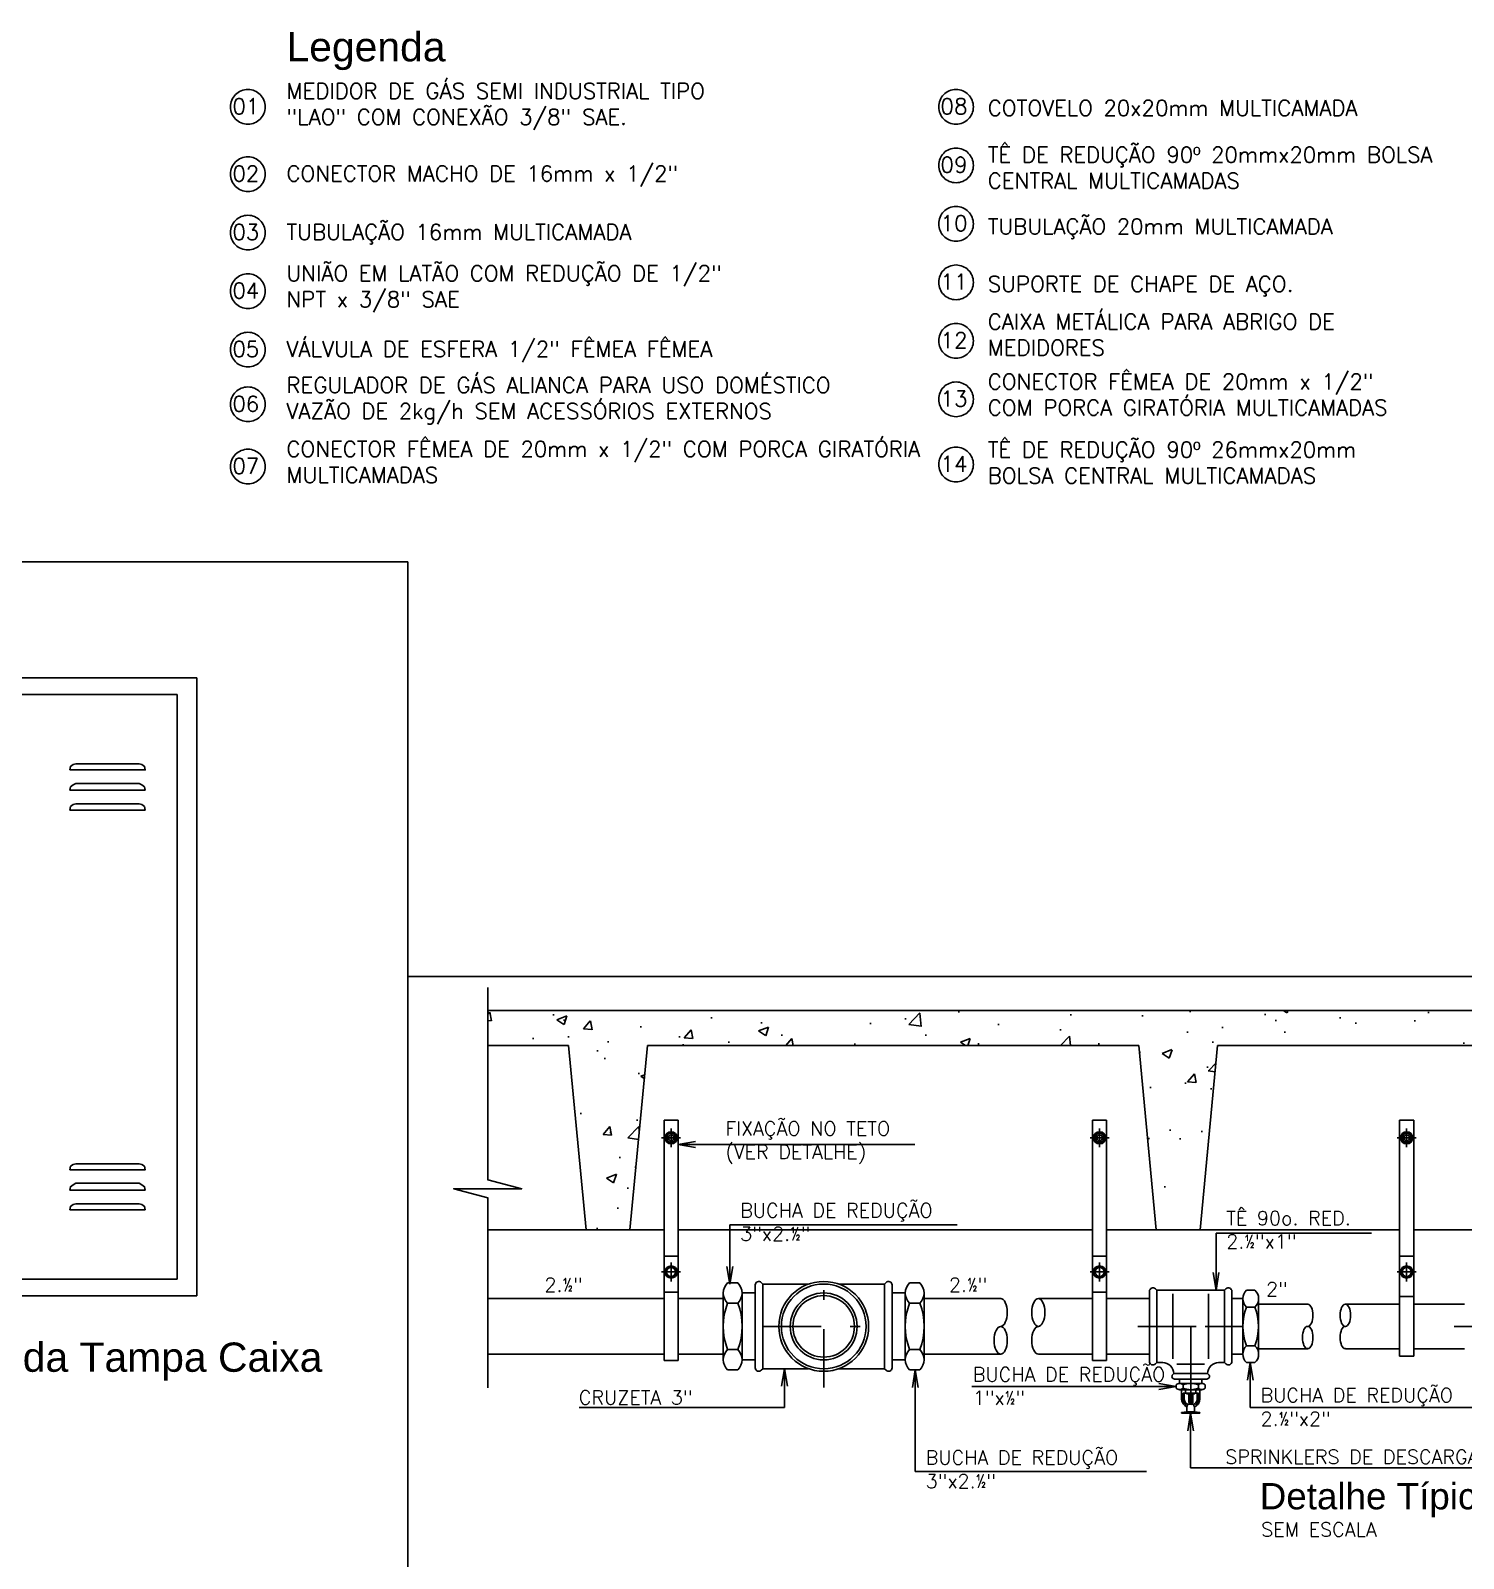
# Model space of a CAD drawing. Header units: millimetres. Extents: x 0 to 114, y 0 to 82.
# Drawn here: x 41.43 to 56.13, y 28.87 to 44.55 of the extents above; entities that cross this region are included whole.
import ezdxf

# ---------------------------------------------------------------- set-up
doc = ezdxf.new("R2010")
doc.units = ezdxf.units.MM
for name, pattern in [('ACAD_ISO14W100', [24, 12, -3, 0, -3, 0, -3, 0, -3]), ('CENTRO01', [8, 3, -1, 0, -1, 3]), ('DASHDOT', [1, 0.5, -0.25, 0, -0.25]), ('PHANTOM', [2.5, 1.25, -0.25, 0.25, -0.25, 0.25, -0.25])]:
    doc.linetypes.add(name, pattern=pattern)
for name, color, linetype in [('at_Solid', 7, 'Continuous'), ('CAR-01', 252, 'Continuous'), ('E-PAR-CENTRO', 7, 'CENTRO01'), ('E-PARAFUSO', 7, 'Continuous'), ('ELT-NORMO', 2, 'Continuous'), ('ESTRUTURA TETO', 8, 'Continuous'), ('FIXAÇÃO', 1, 'Continuous'), ('GAS', 1, 'ACAD_ISO14W100'), ('INC-DETALHES', 7, 'Continuous'), ('INC-DETALHES-TXT', 7, 'Continuous'), ('LEGENDA', 2, 'Continuous'), ('TE-INC', 7, 'Continuous'), ('TEXT-ISO', 2, 'Continuous'), ('tupy', 2, 'Continuous')]:
    doc.layers.add(name, color=color, linetype=linetype)
doc.styles.add('140-100', font='arial.ttf', dxfattribs={"height": 0.6})
doc.styles.add('140-50', font='arial.ttf', dxfattribs={"height": 0.3})
doc.styles.add('60-100', font='romans.shx', dxfattribs={"height": 0.16})
doc.styles.add('60-50', font='romans.shx', dxfattribs={"height": 0.08})
doc.styles.add('60-75', font='romans.shx', dxfattribs={"height": 0.12})
doc.styles.add('ROMANS', font='ROMANS.SHX', dxfattribs={"height": 0.15})
doc.dimstyles.new('SETAS75', dxfattribs={"dimtxt": 0.16, "dimasz": 0.15, "dimexe": 0.15, "dimexo": 0, "dimgap": 0.1, "dimtad": 1, "dimzin": 10, "dimdsep": 46, "dimtxsty": '60-100', "dimblk1": 'OPEN', "dimblk2": 'OPEN', "dimsah": 1, "dimcen": 0, "dimclrd": 8, "dimclre": 8, "dimclrt": 7, "dimadec": 0, "dimazin": 0, "dimtfac": 1, "dimtix": 1, "dimtmove": 2, "dimatfit": 3, "dimldrblk": 'OPEN', "dimfxl": 0.15, "dimtolj": 1, "dimtzin": 6, "dimarcsym": 0})

# ---------------------------------------------------------------- blocks, each defined once
blk = doc.blocks.new('_OPEN')
at = {"color": 0, "linetype": 'ByBlock'}
for p, q in [((-1, 0.167), (0, 0)), ((0, 0), (-1, -0.167)), ((0, 0), (-1, 0))]:
    blk.add_line(p, q, dxfattribs=at)
blk = doc.blocks.new('A$C078A322E')
at = {"layer": 'at_Solid', "color": 252}
for p, q in [((0.15, 3.938), (0.15, 3.96)), ((0.15, 3.873), (0.15, 3.906))]:
    blk.add_line(p, q, dxfattribs=at)
at = {"layer": 'INC-DETALHES', "color": 7}
for p, q in [((0, 4.755), (0, 0)), ((0, 4.755), (2.55, 4.755)), ((2.55, 4.755), (2.55, 0)), ((0.15, 4.628), (2.4, 4.628)), ((0.15, 4.628), (0.15, 0.128)), ((2.4, 4.628), (2.4, 0.128)), ((0.15, 0.128), (2.4, 0.128)), ((0, 0), (2.55, 0))]:
    blk.add_line(p, q, dxfattribs=at)
for points in [[(0.15, 4.628), (2.4, 4.628)], [(2.4, 4.628), (2.4, 0.128)], [(0.444, 4.094), (0.423, 4.089), (0.402, 4.073), (0.397, 4.047), (0.978, 4.047)], [(0.444, 4.094), (0.931, 4.094)], [(0.978, 4.047), (0.973, 4.073), (0.952, 4.089), (0.931, 4.094)], [(1.572, 4.047), (1.577, 4.073), (1.598, 4.089), (1.619, 4.094)], [(2.106, 4.094), (2.127, 4.089), (2.148, 4.073), (2.153, 4.047), (1.572, 4.047)], [(2.106, 4.094), (1.619, 4.094)], [(0.444, 3.942), (0.423, 3.932), (0.402, 3.916), (0.397, 3.89)], [(0.397, 3.89), (0.978, 3.89)], [(0.444, 3.942), (0.931, 3.942)], [(0.978, 3.89), (0.973, 3.916), (0.952, 3.932), (0.931, 3.942)], [(1.572, 3.89), (1.577, 3.916), (1.598, 3.932), (1.619, 3.942)], [(2.153, 3.89), (1.572, 3.89)], [(2.106, 3.942), (1.619, 3.942)], [(2.106, 3.942), (2.127, 3.932), (2.148, 3.916), (2.153, 3.89)], [(0.444, 3.785), (0.423, 3.78), (0.402, 3.764), (0.397, 3.738)], [(0.444, 3.785), (0.931, 3.785)], [(0.978, 3.738), (0.973, 3.764), (0.952, 3.78), (0.931, 3.785)], [(1.572, 3.738), (1.577, 3.764), (1.598, 3.78), (1.619, 3.785)], [(2.106, 3.785), (1.619, 3.785)], [(2.106, 3.785), (2.127, 3.78), (2.148, 3.764), (2.153, 3.738)], [(0.397, 3.738), (0.978, 3.738)], [(2.153, 3.738), (1.572, 3.738)], [(0.444, 1.017), (0.423, 1.012), (0.402, 0.997), (0.397, 0.97), (0.978, 0.97)], [(0.444, 1.017), (0.931, 1.017)], [(0.978, 0.97), (0.973, 0.997), (0.952, 1.012), (0.931, 1.017)], [(1.572, 0.97), (1.577, 0.997), (1.598, 1.012), (1.619, 1.017)], [(2.106, 1.017), (2.127, 1.012), (2.148, 0.997), (2.153, 0.97), (1.572, 0.97)], [(2.106, 1.017), (1.619, 1.017)], [(0.444, 0.866), (0.423, 0.855), (0.402, 0.84), (0.397, 0.813)], [(0.444, 0.866), (0.931, 0.866)], [(0.978, 0.813), (0.973, 0.84), (0.952, 0.855), (0.931, 0.866)], [(1.572, 0.813), (1.577, 0.84), (1.598, 0.855), (1.619, 0.866)], [(2.106, 0.866), (1.619, 0.866)], [(2.106, 0.866), (2.127, 0.855), (2.148, 0.84), (2.153, 0.813)], [(0.397, 0.813), (0.978, 0.813)], [(0.444, 0.709), (0.423, 0.703), (0.402, 0.688), (0.397, 0.662)], [(0.444, 0.709), (0.931, 0.709)], [(0.978, 0.662), (0.973, 0.688), (0.952, 0.703), (0.931, 0.709)], [(2.153, 0.813), (1.572, 0.813)], [(1.572, 0.662), (1.577, 0.688), (1.598, 0.703), (1.619, 0.709)], [(2.106, 0.709), (1.619, 0.709)], [(2.106, 0.709), (2.127, 0.703), (2.148, 0.688), (2.153, 0.662)], [(0.397, 0.662), (0.978, 0.662)], [(2.153, 0.662), (1.572, 0.662)], [(0.15, 0.128), (2.4, 0.128)]]:
    blk.add_lwpolyline(points, dxfattribs=at)
at = {"layer": 'INC-DETALHES', "color": 252}
for points in [[(0.155, 3.875), (0.155, 3.901), (0.229, 3.901)], [(0.155, 3.781), (0.229, 3.781), (0.229, 3.901)], [(0.16, 3.907), (0.166, 3.907), (0.166, 3.912)], [(0.16, 3.907), (0.16, 3.901)], [(0.192, 3.938), (0.171, 3.933), (0.166, 3.917)], [(0.166, 3.917), (0.166, 3.912)], [(0.166, 3.912), (0.181, 3.912)], [(0.166, 3.901), (0.166, 3.76)], [(0.192, 3.933), (0.176, 3.927), (0.171, 3.917)], [(0.171, 3.917), (0.171, 3.907)], [(0.171, 3.901), (0.171, 3.76)], [(0.176, 3.88), (0.176, 3.797)], [(0.192, 3.922), (0.181, 3.922), (0.181, 3.917)], [(0.181, 3.917), (0.181, 3.912)], [(0.181, 3.912), (0.181, 3.907), (0.187, 3.907)], [(0.181, 3.901), (0.181, 3.76)], [(0.187, 3.907), (0.187, 3.901)], [(0.218, 3.938), (0.192, 3.938)], [(0.218, 3.933), (0.192, 3.933)], [(0.218, 3.922), (0.192, 3.922)], [(0.218, 3.938), (0.218, 3.922)], [(0.229, 3.901), (0.229, 3.781)], [(0.202, 3.875), (0.155, 3.875)], [(0.155, 3.807), (0.202, 3.807), (0.202, 3.875)], [(0.155, 3.807), (0.155, 3.781)], [(0.16, 3.875), (0.16, 3.807)], [(0.202, 3.828), (0.218, 3.828), (0.229, 3.844), (0.218, 3.859), (0.202, 3.859), (0.192, 3.844), (0.202, 3.828)], [(0.202, 3.875), (0.202, 3.807)], [(0.218, 3.844), (0.218, 3.849), (0.208, 3.849), (0.202, 3.849), (0.202, 3.844), (0.202, 3.833), (0.208, 3.833), (0.218, 3.833), (0.218, 3.844)], [(0.166, 3.76), (0.171, 3.744)], [(0.166, 3.76), (0.181, 3.76)], [(0.181, 3.76), (0.176, 3.744), (0.171, 3.744)], [(0.15, 2.341), (0.15, 2.368), (0.229, 2.368)], [(0.155, 2.373), (0.16, 2.373), (0.16, 2.378)], [(0.155, 2.373), (0.155, 2.368)], [(0.187, 2.404), (0.171, 2.399), (0.16, 2.383)], [(0.16, 2.383), (0.16, 2.378)], [(0.16, 2.378), (0.181, 2.378)], [(0.16, 2.368), (0.16, 2.226)], [(0.187, 2.399), (0.176, 2.394), (0.171, 2.383)], [(0.171, 2.383), (0.171, 2.373)], [(0.171, 2.368), (0.171, 2.226)], [(0.187, 2.389), (0.181, 2.389), (0.181, 2.383)], [(0.181, 2.383), (0.181, 2.378)], [(0.181, 2.378), (0.181, 2.373)], [(0.181, 2.373), (0.187, 2.373), (0.187, 2.368)], [(0.181, 2.368), (0.181, 2.226)], [(0.213, 2.404), (0.187, 2.404)], [(0.213, 2.399), (0.187, 2.399)], [(0.213, 2.389), (0.187, 2.389)], [(0.213, 2.404), (0.213, 2.389)], [(0.223, 2.368), (0.223, 2.252)], [(0.229, 2.368), (0.229, 2.252)], [(0.202, 2.341), (0.15, 2.341)], [(0.15, 2.279), (0.202, 2.279), (0.202, 2.341)], [(0.15, 2.279), (0.15, 2.252)], [(0.229, 2.252), (0.15, 2.252)], [(0.155, 2.341), (0.155, 2.279)], [(0.176, 2.347), (0.176, 2.268)], [(0.197, 2.294), (0.218, 2.294), (0.223, 2.31), (0.218, 2.326), (0.197, 2.326), (0.192, 2.31), (0.197, 2.294)], [(0.197, 2.341), (0.197, 2.279)], [(0.218, 2.31), (0.213, 2.315), (0.208, 2.315), (0.202, 2.315), (0.197, 2.31), (0.202, 2.305), (0.208, 2.3), (0.213, 2.305), (0.218, 2.31)], [(0.16, 2.226), (0.171, 2.211), (0.181, 2.226)], [(0.16, 2.226), (0.181, 2.226)], [(0.171, 2.211), (0.176, 2.211)], [(0.15, 0.808), (0.15, 0.834), (0.229, 0.834)], [(0.155, 0.84), (0.16, 0.84), (0.16, 0.845)], [(0.155, 0.84), (0.155, 0.834)], [(0.187, 0.871), (0.171, 0.866), (0.16, 0.85)], [(0.16, 0.85), (0.16, 0.845)], [(0.16, 0.845), (0.181, 0.845)], [(0.16, 0.834), (0.16, 0.693)], [(0.187, 0.866), (0.176, 0.86), (0.171, 0.85)], [(0.171, 0.85), (0.171, 0.84)], [(0.171, 0.834), (0.171, 0.693)], [(0.187, 0.855), (0.181, 0.855), (0.181, 0.85)], [(0.181, 0.85), (0.181, 0.845)], [(0.181, 0.845), (0.181, 0.84)], [(0.181, 0.84), (0.187, 0.84), (0.187, 0.834)], [(0.181, 0.834), (0.181, 0.693)], [(0.213, 0.871), (0.187, 0.871)], [(0.213, 0.866), (0.187, 0.866)], [(0.213, 0.855), (0.187, 0.855)], [(0.213, 0.871), (0.213, 0.855)], [(0.223, 0.834), (0.223, 0.719)], [(0.229, 0.834), (0.229, 0.719)], [(0.202, 0.808), (0.15, 0.808)], [(0.15, 0.745), (0.202, 0.745), (0.202, 0.808)], [(0.15, 0.745), (0.15, 0.719)], [(0.229, 0.719), (0.15, 0.719)], [(0.155, 0.808), (0.155, 0.745)], [(0.176, 0.813), (0.176, 0.735)], [(0.197, 0.761), (0.218, 0.761), (0.223, 0.777), (0.218, 0.792), (0.197, 0.792), (0.192, 0.777), (0.197, 0.761)], [(0.197, 0.808), (0.197, 0.745)], [(0.218, 0.777), (0.213, 0.782), (0.208, 0.782), (0.202, 0.782), (0.197, 0.777), (0.202, 0.771), (0.208, 0.766), (0.213, 0.771), (0.218, 0.777)], [(0.16, 0.693), (0.171, 0.677), (0.181, 0.693)], [(0.16, 0.693), (0.181, 0.693)], [(0.171, 0.677), (0.176, 0.677)]]:
    blk.add_lwpolyline(points, dxfattribs=at)
at = {"layer": 'INC-DETALHES-TXT', "color": 7}
for s, height, style, p in [('Vista Frontal da Tampa Caixa', 0.225, '140-100', (-0.641, -0.584)), ('Vista Frontal da Tampa Caixa', 0.225, '140-100', (-0.641, -0.584)), ('SEM ESCALA', 0.12, '60-50', (-0.6, -0.833))]:
    blk.add_text(s, height=height, dxfattribs=dict(at, style=style)).set_placement(p)
blk = doc.blocks.new('A$C4E7D4972')
h = blk.add_hatch()
h.set_pattern_fill('ANSI31', color=252, scale=0.00625, style=0)
h.set_pattern_definition([(45, (29.185095, -91.9724858), (-0.000552427173, 0.000552427173), [])])
h.paths.add_polyline_path([(6.027, -0.052), (5.995, -0.052), (5.995, -0.127, 0.30777), (6.005, -0.141), (6.017, -0.141, 0.30777), (6.027, -0.127)])
at = {"layer": 'ESTRUTURA TETO'}
h = blk.add_hatch(dxfattribs=at)
h.set_pattern_fill('AR-CONC', color=252, scale=0.12, style=0)
h.set_pattern_definition([(50, (-340.7636, -1037.58836), (0.8607122, -0.07530256), [0.09, -0.99]), (355, (-340.7636, -1037.5884), (-0.1665016, 0.90263056), [0.072, -0.792]), (100.4514, (-340.6919, -1037.5946), (0.69421126, 0.82732745), [0.0764882, -0.8413705]), (46.1842, (-340.7636, -1037.3484), (1.2806893, -0.1986228), [0.135, -1.485]), (96.6356, (-340.6569, -1037.3649), (1.1215952, 1.1689414), [0.1147323, -1.2620556]), (351.1842, (-340.7636, -1037.3484), (1.1215943, 1.1689423), [0.108, -1.188]), (21, (-340.6436, -1037.40836), (0.71628846, -0.48314267), [0.09, -0.99]), (326, (-340.6436, -1037.4084), (0.2919784, 0.87018005), [0.072, -0.792]), (71.4514, (-340.5839, -1037.4486), (1.00826715, 0.3870366), [0.0764882, -0.8413705]), (37.5, (-340.7636, -1037.58836), (0.01459183, 0.399472625), [0, -0.7824, 0, -0.804, 0, -0.795]), (7.5, (-340.7636, -1037.58836), (0.31568344, 0.47329405), [0, -0.4584, 0, -0.7644, 0, -0.303]), (327.5, (-341.0312, -1037.58836), (0.64058692, -0.02706585), [0, -0.3, 0, -0.936, 0, -1.242]), (317.5, (-341.1512, -1037.58836), (0.6998234, 0.12012598), [0, -0.39, 0, -0.6216, 0, -0.882])])
h.paths.add_polyline_path([(0, 3.225), (0, 2.925), (0.69, 2.925), (0.84, 1.35), (1.215, 1.35), (1.365, 2.925), (5.565, 2.925), (5.715, 1.35), (6.09, 1.35), (6.24, 2.925), (10.44, 2.925), (10.59, 1.35), (10.965, 1.35), (11.115, 2.925), (15.315, 2.925), (15.465, 1.35), (15.84, 1.35), (15.99, 2.925), (19.702, 2.925), (19.702, 3.225)])
at = {"color": 252}
for p, q in [((5.944, 0.025), (5.944, -0.004)), ((6.01, 0.108), (6.01, -0.099)), ((6.076, 0.025), (6.076, -0.004)), ((5.931, -0.016), (6.088, -0.016)), ((5.931, -0.016), (5.931, -0.093)), ((5.944, -0.047), (5.944, -0.093)), ((5.944, -0.047), (6.075, -0.047)), ((5.953, -0.047), (5.953, -0.093)), ((5.965, -0.016), (5.965, -0.047)), ((5.973, -0.047), (5.973, -0.052)), ((5.973, -0.052), (6.046, -0.052)), ((5.995, -0.052), (5.995, -0.127)), ((6.027, -0.052), (6.027, -0.127)), ((6.046, -0.047), (6.046, -0.052)), ((6.054, -0.016), (6.054, -0.047)), ((6.066, -0.047), (6.066, -0.093)), ((6.075, -0.047), (6.075, -0.093))]:
    blk.add_line(p, q, dxfattribs=at)
at = {"color": 7}
blk.add_line((6.088, -0.016), (6.088, -0.093), dxfattribs=at)
at = {"color": 252}
for centre, radius, start, end in [((6.01, -0.093), 0.0781, 180, 246.2777), ((6.01, -0.094), 0.0662, 179.5965, 232.6955), ((6.01, -0.093), 0.0563, 180, 244.42), ((6.01, -0.093), 0.0563, 295.288, 0), ((6.01, -0.093), 0.0781, 293.4342, 0), ((6.009, -0.094), 0.0662, 309.3762, 0.4035)]:
    blk.add_arc(centre, radius, start, end, dxfattribs=at)
at = {"layer": 'E-PAR-CENTRO', "color": 252}
for p, q in [((1.486, 2.137), (1.648, 2.137)), ((1.567, 2.057), (1.567, 2.218)), ((5.151, 2.137), (5.312, 2.137)), ((5.231, 2.057), (5.231, 2.218)), ((7.776, 2.137), (7.937, 2.137)), ((7.856, 2.057), (7.856, 2.218)), ((1.567, 0.909), (1.567, 1.071)), ((5.231, 0.909), (5.231, 1.071)), ((7.856, 0.909), (7.856, 1.071)), ((1.486, 0.99), (1.648, 0.99)), ((5.151, 0.99), (5.312, 0.99)), ((7.776, 0.99), (7.937, 0.99))]:
    blk.add_line(p, q, dxfattribs=at)
at = {"layer": 'E-PARAFUSO', "color": 252}
for p, q in [((1.545, 2.176), (1.522, 2.137)), ((1.522, 2.137), (1.545, 2.099)), ((1.59, 2.176), (1.545, 2.176)), ((1.545, 2.099), (1.59, 2.099)), ((1.612, 2.137), (1.59, 2.176)), ((1.59, 2.099), (1.612, 2.137))]:
    blk.add_line(p, q, dxfattribs=at)
for points in [[(5.186, 2.137), (5.209, 2.099), (5.254, 2.099), (5.276, 2.137), (5.254, 2.176), (5.209, 2.176)], [(7.811, 2.137), (7.834, 2.099), (7.879, 2.099), (7.901, 2.137), (7.879, 2.176), (7.834, 2.176)], [(1.522, 0.99), (1.545, 0.951), (1.59, 0.951), (1.612, 0.99), (1.59, 1.029), (1.545, 1.029)], [(5.186, 0.99), (5.209, 0.951), (5.254, 0.951), (5.276, 0.99), (5.254, 1.029), (5.209, 1.029)], [(7.811, 0.99), (7.834, 0.951), (7.879, 0.951), (7.901, 0.99), (7.879, 1.029), (7.834, 1.029)]]:
    blk.add_lwpolyline(points, close=True, dxfattribs=at)
for centre, radius in [((1.567, 2.137), 0.0525), ((1.567, 2.137), 0.039), ((5.231, 2.137), 0.0525), ((5.231, 2.137), 0.039), ((7.856, 2.137), 0.0525), ((7.856, 2.137), 0.039), ((1.567, 0.99), 0.0525), ((1.567, 0.99), 0.039), ((5.231, 0.99), 0.0525), ((5.231, 0.99), 0.039), ((7.856, 0.99), 0.0525), ((7.856, 0.99), 0.039)]:
    blk.add_circle(centre, radius, dxfattribs=at)
at = {"layer": 'ELT-NORMO', "color": 7}
for p, q in [((5.931, -0.211), (5.978, -0.204)), ((5.931, -0.211), (6.087, -0.211)), ((5.931, -0.211), (5.931, -0.218)), ((5.931, -0.218), (6.087, -0.218)), ((5.948, -0.211), (5.948, -0.218)), ((5.973, -0.211), (5.973, -0.218)), ((5.978, -0.204), (5.978, -0.164)), ((5.978, -0.204), (6.041, -0.204)), ((5.988, -0.141), (6.031, -0.141)), ((5.997, -0.211), (5.997, -0.218)), ((6.021, -0.211), (6.021, -0.218)), ((6.041, -0.204), (6.041, -0.164)), ((6.087, -0.211), (6.041, -0.204)), ((6.045, -0.211), (6.045, -0.218)), ((6.069, -0.211), (6.069, -0.218)), ((6.087, -0.211), (6.087, -0.218))]:
    blk.add_line(p, q, dxfattribs=at)
for centre, radius, start, end in [((6.011, -0.127), 0.0156, 180, 248.4272), ((6.011, -0.127), 0.0156, 291.5728, 0), ((6.009, -0.164), 0.0312, 133.6223, 180), ((6.009, -0.164), 0.0312, 0, 46.3777)]:
    blk.add_arc(centre, radius, start, end, dxfattribs=at)
at = {"layer": 'ESTRUTURA TETO', "color": 252}
for p, q in [((19.702, 3.225), (0, 3.225)), ((0, 2.925), (0.69, 2.925)), ((0.69, 2.925), (0.84, 1.35)), ((1.215, 1.35), (1.365, 2.925)), ((1.365, 2.925), (5.565, 2.925)), ((5.565, 2.925), (5.715, 1.35)), ((6.09, 1.35), (6.24, 2.925)), ((6.24, 2.925), (10.44, 2.925)), ((0, 1.35), (0.84, 1.35)), ((0.84, 1.35), (1.215, 1.35)), ((1.215, 1.35), (1.507, 1.35)), ((1.627, 1.35), (5.171, 1.35)), ((5.291, 1.35), (5.715, 1.35)), ((5.715, 1.35), (6.09, 1.35)), ((6.09, 1.35), (7.796, 1.35)), ((7.916, 1.35), (10.225, 1.35))]:
    blk.add_line(p, q, dxfattribs=at)
blk.add_lwpolyline([(0, 0), (0, 1.624), (-0.291, 1.702), (0.291, 1.702), (0, 1.779), (0, 3.422)], dxfattribs=at)
at = {"layer": 'FIXAÇÃO', "color": 252}
for p, q in [((1.507, 0.232), (1.507, 2.287)), ((1.627, 2.287), (1.507, 2.287)), ((1.627, 0.232), (1.627, 2.287)), ((5.171, 0.232), (5.171, 2.287)), ((5.291, 2.287), (5.171, 2.287)), ((5.291, 0.232), (5.291, 2.287)), ((7.796, 0.27), (7.796, 2.287)), ((7.916, 2.287), (7.796, 2.287)), ((7.916, 0.27), (7.916, 2.287)), ((1.507, 1.126), (1.627, 1.126)), ((5.171, 1.126), (5.291, 1.126)), ((7.796, 1.126), (7.916, 1.126)), ((1.507, 0.817), (1.627, 0.817)), ((5.171, 0.817), (5.291, 0.817)), ((7.796, 0.78), (7.916, 0.78)), ((7.796, 0.27), (7.916, 0.27)), ((1.507, 0.232), (1.627, 0.232)), ((5.171, 0.232), (5.291, 0.232))]:
    blk.add_line(p, q, dxfattribs=at)
for centre in [(1.567, 2.137), (5.231, 2.137), (7.856, 2.137)]:
    blk.add_circle(centre, 0.0249, dxfattribs=at)
at = {"layer": 'tupy', "color": 252, "linetype": 'DASHDOT'}
for p, q in [((2.872, 0.002), (2.872, 1.048)), ((2.349, 0.525), (3.394, 0.525)), ((5.557, 0.525), (6.462, 0.525)), ((6.01, 0.525), (6.01, 0.012)), ((8.262, 0.525), (9.007, 0.525))]:
    blk.add_line(p, q, dxfattribs=at)
at = {"layer": 'tupy', "color": 7}
for p, q in [((2.013, 0.815), (2.013, 0.234)), ((2.137, 0.896), (2.05, 0.896)), ((2.174, 0.815), (2.174, 0.234)), ((2.174, 0.239), (2.174, 0.811)), ((2.352, 0.886), (2.352, 0.163)), ((3.392, 0.163), (3.392, 0.886)), ((3.606, 0.896), (3.693, 0.896)), ((3.73, 0.815), (3.73, 0.234)), ((5.72, 0.835), (5.72, 0.215)), ((5.72, 0.835), (6.299, 0.835)), ((6.299, 0.215), (6.299, 0.835)), ((6.487, 0.834), (6.559, 0.834)), ((1.507, 0.763), (0, 0.763)), ((0, 0.287), (0, 0.763)), ((2.013, 0.763), (1.627, 0.763)), ((3.606, 0.723), (3.693, 0.723)), ((3.73, 0.763), (4.385, 0.763)), ((4.707, 0.763), (5.171, 0.763)), ((5.291, 0.763), (5.657, 0.763)), ((6.456, 0.767), (6.456, 0.283)), ((6.456, 0.287), (6.456, 0.763)), ((6.59, 0.767), (6.59, 0.283)), ((6.59, 0.715), (7.01, 0.715)), ((7.332, 0.715), (7.796, 0.715)), ((7.916, 0.715), (8.35, 0.715)), ((1.507, 0.287), (0, 0.287)), ((2.013, 0.287), (1.627, 0.287)), ((3.606, 0.327), (3.693, 0.327)), ((3.73, 0.287), (4.385, 0.287)), ((4.707, 0.287), (5.171, 0.287)), ((5.291, 0.287), (5.657, 0.287)), ((6.59, 0.334), (7.01, 0.334)), ((7.332, 0.334), (7.796, 0.334)), ((7.916, 0.334), (8.35, 0.334)), ((2.137, 0.154), (2.05, 0.154)), ((3.606, 0.154), (3.693, 0.154)), ((6.487, 0.216), (6.559, 0.216)), ((5.865, 0.122), (6.154, 0.122)), ((5.886, 0.025), (5.886, -0.004)), ((6.106, 0.037), (5.913, 0.037)), ((5.914, 0.037), (6.105, 0.037)), ((6.133, 0.025), (6.133, -0.004)), ((6.106, -0.016), (5.913, -0.016))]:
    blk.add_line(p, q, dxfattribs=at)
at = {"layer": 'tupy'}
blk.add_line((3.569, 0.815), (3.569, 0.234), dxfattribs=at)
at = {"layer": 'tupy', "color": 252}
for p, q in [((3.569, 0.239), (3.569, 0.811)), ((2.137, 0.723), (2.05, 0.723)), ((6.487, 0.69), (6.559, 0.69)), ((2.137, 0.327), (2.05, 0.327)), ((6.487, 0.36), (6.559, 0.36))]:
    blk.add_line(p, q, dxfattribs=at)
at = {"layer": 'tupy', "color": 252, "linetype": 'PHANTOM'}
for p, q in [((5.557, 0.525), (5.886, 0.525)), ((6.462, 0.525), (6.133, 0.525)), ((8.262, 0.525), (8.545, 0.525)), ((6.01, 0.012), (6.01, 0.217))]:
    blk.add_line(p, q, dxfattribs=at)
at = {"layer": 'tupy', "color": 7}
for points in [[(2.174, 0.239), (2.287, 0.239), (2.287, 0.811), (2.174, 0.811)], [(2.742, 0.886), (2.352, 0.886)], [(3.392, 0.886), (3.001, 0.886)], [(3.569, 0.239), (3.457, 0.239), (3.457, 0.811), (3.569, 0.811)], [(6.456, 0.287), (6.362, 0.287), (6.362, 0.763), (6.456, 0.763)], [(2.352, 0.163), (2.742, 0.163)], [(3.001, 0.163), (3.392, 0.163)], [(5.914, 0.037), (5.914, 0.075), (6.105, 0.075), (6.105, 0.037)]]:
    blk.add_lwpolyline(points, dxfattribs=at)
for points in [[(2.352, 0.886), (2.338, 0.9, 0.668179), (2.287, 0.879), (2.287, 0.171, 0.668179), (2.338, 0.15), (2.352, 0.163)], [(3.392, 0.163), (3.405, 0.15, 0.668179), (3.457, 0.171), (3.457, 0.879, 0.668179), (3.405, 0.9), (3.392, 0.886)], [(5.72, 0.835), (5.708, 0.846, 0.668179), (5.657, 0.825), (5.657, 0.225, 0.668179), (5.708, 0.204), (5.72, 0.215)], [(6.299, 0.215), (6.311, 0.204, 0.668179), (6.362, 0.225), (6.362, 0.825, 0.668179), (6.311, 0.846), (6.299, 0.835)], [(5.865, 0.122, 0.414214), (5.771, 0.215), (5.72, 0.215)], [(6.299, 0.215), (6.248, 0.215, 0.414214), (6.154, 0.122, 0.414214)], [(5.865, 0.122), (5.856, 0.113, 0.668179), (5.872, 0.075), (6.147, 0.075, 0.668179), (6.163, 0.113), (6.154, 0.122)]]:
    blk.add_lwpolyline(points, format="xyb", dxfattribs=at)
at = {"layer": 'tupy', "color": 252, "linetype": 'PHANTOM'}
for points in [[(5.857, 0.802), (5.857, 0.248)], [(6.162, 0.248), (6.162, 0.802)], [(5.892, 0.201), (6.127, 0.201)]]:
    blk.add_lwpolyline(points, dxfattribs=at)
at = {"layer": 'tupy', "color": 7}
blk.add_circle((2.872, 0.525), 0.384, dxfattribs=at)
at = {"layer": 'tupy', "color": 252}
for radius in [0.362, 0.286, 0.263]:
    blk.add_circle((2.872, 0.525), radius, dxfattribs=at)
at = {"layer": 'tupy', "color": 7}
for centre, radius, start, end in [((2.132, 0.81), 0.119, 133.4424, 226.5576), ((2.055, 0.81), 0.119, 313.4424, 46.5576), ((3.688, 0.81), 0.119, 133.4424, 226.5576), ((3.611, 0.81), 0.119, 313.4424, 46.5576), ((6.555, 0.762), 0.0994, 133.4424, 226.5576), ((6.491, 0.762), 0.0994, 313.4424, 46.5576), ((2.56, 0.525), 0.547, 158.7607, 201.2393), ((1.628, 0.525), 0.547, 338.7607, 21.2393), ((4.116, 0.525), 0.547, 158.7607, 201.2393), ((3.184, 0.525), 0.547, 338.7607, 21.2393), ((6.911, 0.525), 0.455, 158.7607, 201.2393), ((6.134, 0.525), 0.455, 338.7607, 21.2393), ((2.132, 0.24), 0.119, 133.4424, 226.5576), ((2.055, 0.24), 0.119, 313.4424, 46.5576), ((3.688, 0.24), 0.119, 133.4424, 226.5576), ((3.611, 0.24), 0.119, 313.4424, 46.5576), ((6.555, 0.288), 0.0994, 133.4424, 226.5576), ((6.491, 0.288), 0.0994, 313.4424, 46.5576), ((5.915, -0.002), 0.0398, 43.4424, 136.5576), ((6.01, -0.145), 0.182, 68.7607, 111.2393), ((6.104, -0.002), 0.0398, 43.4424, 136.5576), ((5.915, 0.024), 0.0398, 223.4424, 316.5576), ((6.01, 0.166), 0.182, 248.7607, 291.2393), ((6.104, 0.024), 0.0398, 223.4424, 316.5576)]:
    blk.add_arc(centre, radius, start, end, dxfattribs=at)
for centre, major_axis in [((4.385, 0.644), (0, 0.119)), ((7.01, 0.62), (0, 0.0952)), ((4.707, 0.406), (0, -0.119)), ((7.332, 0.43), (0, -0.0952))]:
    blk.add_ellipse(centre, major_axis=major_axis, ratio=0.470844, start_param=3.141593, end_param=6.283185, dxfattribs=at)
for centre, major_axis in [((4.707, 0.644), (0, -0.119)), ((7.332, 0.62), (0, -0.0952)), ((4.385, 0.406), (0, 0.119)), ((7.01, 0.43), (0, 0.0952))]:
    blk.add_ellipse(centre, major_axis=major_axis, ratio=0.470844, dxfattribs=at)
at = {"color": 7, "style": '60-75'}
for s, p in [('2.½"', (0.484, 0.821)), ('2.½"', (3.943, 0.821)), ('2"', (6.654, 0.783)), ('CRUZETA 3"', (0.778, -0.144)), ('SPRINKLERS DE DESCARGA 1/2"', (6.305, -0.651)), ('SEM ESCALA', (6.612, -1.272))]:
    blk.add_text(s, height=0.12, dxfattribs=at).set_placement(p)
at = {"color": 7, "char_height": 0.12, "attachment_point": 1, "style": '60-75'}
for s, insert, width in [('FIXAÇÃO NO TETO (VER DETALHE)', (2.031, 2.276), 1.95189), ('BUCHA DE REDUÇÃO 3"x2.½"', (2.158, 1.577), 2.08757), ('TÊ 90o. RED. 2.½"x1"', (6.314, 1.511), 1.3436), ('BUCHA DE REDUÇÃO\\P1"x½"', (4.147, 0.175), 1.84571), ('BUCHA DE REDUÇÃO\\P2.½"x2"', (6.607, -0.004), 1.94226), ('BUCHA DE REDUÇÃO\\P3"x2.½"', (3.744, -0.537), 1.99158)]:
    blk.add_mtext(s, dxfattribs=dict(at, insert=insert, width=width))
at = {"layer": 'LEGENDA', "color": 7, "linetype": 'Continuous', "style": '140-50'}
blk.add_text('Detalhe Típico Ligação dos "Sprinklers" nos Subsolos ', height=0.225, dxfattribs=at).set_placement((6.6, -1.039))
at = {"layer": 'TE-INC'}
for points in [[(1.627, 2.08), (3.652, 2.08)], [(2.069, 0.886), (2.069, 1.394), (4.012, 1.394)], [(6.226, 0.835), (6.226, 1.323), (7.555, 1.323)], [(2.537, 0.163), (2.537, -0.168), (0.781, -0.168)], [(3.655, 0.154), (3.655, -0.715), (5.633, -0.715)], [(6.519, 0.216), (6.519, -0.168), (8.471, -0.168)], [(5.886, 0.011), (4.139, 0.011)], [(6.009, -0.218), (6.009, -0.684), (9.297, -0.684)]]:
    blk.add_leader(points, dimstyle='SETAS75', override={"dimclrd": 8}, dxfattribs=at)

msp = doc.modelspace()

# ---------------------------------------------------------------- linework, layer by layer
at = {"layer": 'CAR-01'}
for p, q in [((27.8, 39.096), (45.3, 39.096)), ((45.3, 39.096), (45.3, 28.65)), ((97.8, 34.842), (45.3, 34.842))]:
    msp.add_line(p, q, dxfattribs=at)
at = {"layer": 'GAS', "color": 252}
for centre in [(43.66, 43.764), (50.925, 43.764), (50.925, 43.164), (43.66, 43.074), (43.66, 42.474), (50.925, 42.564), (43.66, 41.874), (50.925, 41.964), (50.925, 41.364), (43.66, 41.274), (50.925, 40.764), (43.66, 40.713), (43.66, 40.074), (50.925, 40.096)]:
    msp.add_circle(centre, 0.178, dxfattribs=at)

# ---------------------------------------------------------------- block references
at = {"color": 7}
for name, p, xscale, yscale, zscale in [('A$C078A322E', (39.736, 31.567), 1.333333333333333, 1.333333333333333, 1.333333333333333), ('A$C4E7D4972', (46.121, 30.624), 1.199999999999999, 1.199999999999999, 1.199999999999999)]:
    msp.add_blockref(name, p, dxfattribs=dict(at, xscale=xscale, yscale=yscale, zscale=zscale))

# ---------------------------------------------------------------- texts
at = {"color": 7, "style": '140-50'}
msp.add_text('Legenda', height=0.3, dxfattribs=at).set_placement((44.056, 44.231, -124.085))
at = {"layer": 'TEXT-ISO', "color": 7, "style": 'ROMANS'}
for s, p in [('01', (43.502, 43.69, -124.085)), ('08', (50.767, 43.69, -124.085)), ('02', (43.502, 43, -124.085)), ('CONECTOR MACHO DE 16mm x 1/2"', (44.057, 43, -124.085)), ('09', (50.767, 43.09, -124.085)), ('10', (50.767, 42.49, -124.085)), ('03', (43.502, 42.4, -124.085)), ('TUBULAÇÃO 16mm MULTICAMADA', (44.057, 42.4, -124.085)), ('11', (50.767, 41.89, -124.085)), ('04', (43.502, 41.8, -124.085)), ('VÁLVULA DE ESFERA 1/2" FÊMEA FÊMEA', (44.057, 41.2, -124.085)), ('12', (50.767, 41.29, -124.085)), ('05', (43.502, 41.2, -124.085)), ('06', (43.502, 40.638, -124.085)), ('13', (50.767, 40.69, -124.085)), ('07', (43.502, 40, -124.085)), ('14', (50.767, 40.021, -124.085))]:
    msp.add_text(s, height=0.16, dxfattribs=at).set_placement(p)
at = {"layer": 'TEXT-ISO', "color": 7, "lineweight": 0, "insert": (44.057, 44.007, -124.085), "char_height": 0.16, "width": 5.20792, "attachment_point": 1, "style": 'ROMANS'}
msp.add_mtext('MEDIDOR DE GÁS SEMI INDUSTRIAL TIPO "LAO" COM CONEXÃO 3/8" SAE. ', dxfattribs=at)
at = {"layer": 'TEXT-ISO', "color": 7, "char_height": 0.16, "attachment_point": 1, "style": 'ROMANS'}
for s, insert, width in [('COTOVELO 20x20mm MULTICAMADA', (51.252, 43.833, -124.085), 4.25905), ('TÊ DE REDUÇÃO 90º 20mmx20mm BOLSA CENTRAL MULTICAMADAS', (51.252, 43.353, -124.085), 5.01932), ('TUBULAÇÃO 20mm MULTICAMADA', (51.252, 42.617, -124.085), 3.99238), ('UNIÃO EM LATÃO COM REDUÇÃO DE 1/2" NPT x 3/8" SAE', (44.057, 42.137, -124.085), 5.26259), ('SUPORTE DE CHAPE DE AÇO.', (51.252, 42.027, -124.085), 4.96171), ('CAIXA METÁLICA PARA ABRIGO DE MEDIDORES', (51.252, 41.641, -124.085), 4.28475), ('CONECTOR FÊMEA DE 20mm x 1/2" COM PORCA GIRATÓRIA MULTICAMADAS', (51.252, 41.026, -124.085), 4.85963), ('REGULADOR DE GÁS ALIANCA PARA USO DOMÉSTICO VAZÃO DE 2kg/h SEM ACESSÓRIOS EXTERNOS ', (44.057, 40.99, -124.085), 6.4), ('CONECTOR FÊMEA DE 20mm x 1/2" COM PORCA GIRATÓRIA MULTICAMADAS', (44.057, 40.334, -124.085), 7.47429), ('TÊ DE REDUÇÃO 90º 26mmx20mm BOLSA CENTRAL MULTICAMADAS', (51.252, 40.328, -124.085), 4.84833)]:
    msp.add_mtext(s, dxfattribs=dict(at, insert=insert, width=width))

doc.saveas('drawing.dxf')
